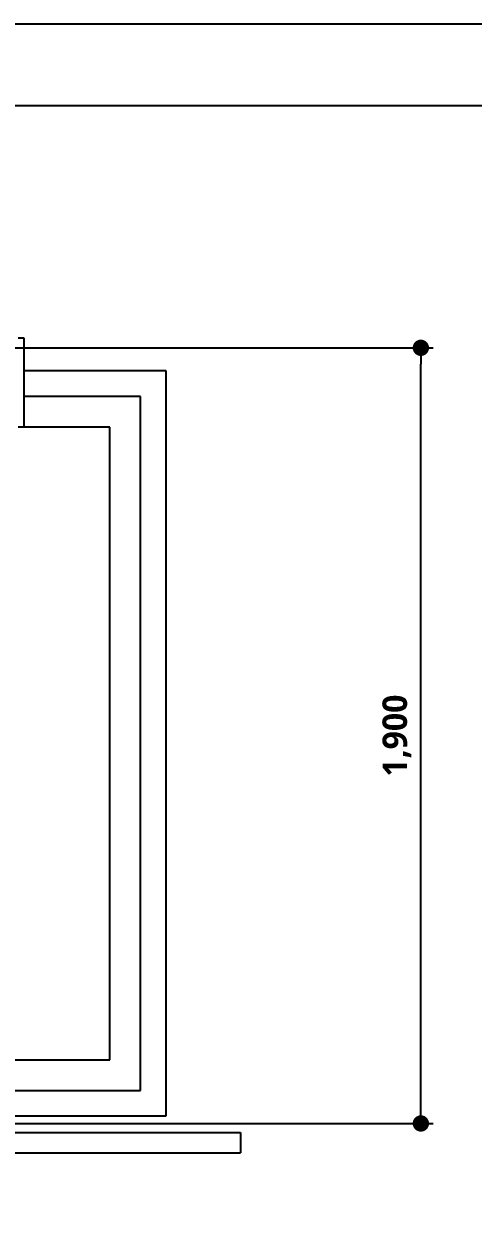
# Model space of a CAD drawing. Header units: millimetres. Extents: x 0 to 33600, y 0 to 8910.
# Drawn here: x 27755 to 28856, y 6001 to 8910 of the extents above; entities that cross this region are included whole.
import ezdxf
from ezdxf.lldxf.tags import DXFTag

# ---------------------------------------------------------------- set-up
doc = ezdxf.new("R2010")
doc.units = ezdxf.units.MM
doc.header["$LTSCALE"] = 20
doc.header["$MEASUREMENT"] = 0
doc.layers.get('0').update_dxf_attribs({"linetype": 'CONTINUOUS'})
doc.layers.get('Defpoints').update_dxf_attribs({"color": 181, "linetype": 'CONTINUOUS'})
for name, color, linetype in [('DIM', 141, 'CONTINUOUS'), ('DOOR-2', 1, 'CONTINUOUS'), ('지하2층 평면도 정화조변경안$0$A-DOOR-JAMB', 253, 'CONTINUOUS'), ('지하2층 평면도 정화조변경안$0$A-FLOR-PANL', 253, 'CONTINUOUS'), ('지하2층 평면도 정화조변경안$0$충돌방지대 IN', 253, 'CONTINUOUS')]:
    doc.layers.add(name, color=color, linetype=linetype)
doc.styles.get("Standard").update_dxf_attribs({"font": 'NanumGothicBold.ttf'})
tags = doc.linetypes.add('２点鎖線', pattern=[63.5, 31.75, -6.35, 6.35, -6.35, 6.35, -6.35]).pattern_tags.tags
tags[14:15] = [DXFTag(74, 4), DXFTag(75, 0), DXFTag(340, '0'), DXFTag(46, 1.0), DXFTag(50, 0.0), DXFTag(44, 0.0), DXFTag(45, 0.0)]
tags[12:13] = [DXFTag(74, 4), DXFTag(75, 0), DXFTag(340, '0'), DXFTag(46, 1.0), DXFTag(50, 0.0), DXFTag(44, 0.0), DXFTag(45, 0.0)]
tags[10:11] = [DXFTag(74, 4), DXFTag(75, 0), DXFTag(340, '0'), DXFTag(46, 1.0), DXFTag(50, 0.0), DXFTag(44, 0.0), DXFTag(45, 0.0)]
tags[8:9] = [DXFTag(74, 4), DXFTag(75, 0), DXFTag(340, '0'), DXFTag(46, 1.0), DXFTag(50, 0.0), DXFTag(44, 0.0), DXFTag(45, 0.0)]
tags[6:7] = [DXFTag(74, 4), DXFTag(75, 0), DXFTag(340, '0'), DXFTag(46, 1.0), DXFTag(50, 0.0), DXFTag(44, 0.0), DXFTag(45, 0.0)]
tags[4:5] = [DXFTag(74, 4), DXFTag(75, 0), DXFTag(340, '0'), DXFTag(46, 1.0), DXFTag(50, 0.0), DXFTag(44, 0.0), DXFTag(45, 0.0)]
doc.dimstyles.new('yongsung', dxfattribs={"dimscale": 20, "dimtxt": 3, "dimasz": 2, "dimexe": 1.5, "dimexo": 1.5, "dimgap": 1, "dimtad": 1, "dimdec": 0, "dimdsep": 46, "dimlunit": 6, "dimtxsty": 'Standard', "dimblk": 'DOT', "dimcen": 0, "dimdle": 2, "dimclrd": 256, "dimclre": 256, "dimclrt": 256, "dimadec": 0, "dimazin": 0, "dimtfac": 480, "dimtdec": 0, "dimtix": 1, "dimtmove": 2, "dimatfit": 3, "dimfxl": 1, "dimtolj": 1, "dimtzin": 0, "dimarcsym": 0})

# ---------------------------------------------------------------- blocks, each defined once
blk = doc.blocks.new('_Dot')
at = {"color": 0, "linetype": 'ByBlock', "lineweight": -2}
blk.add_line((-0.5, 0), (-1, 0), dxfattribs=at)
at = {"color": 0, "linetype": 'ByBlock', "const_width": 0.5}
blk.add_lwpolyline([(-0.25, 0, 1), (0.25, 0, 1)], format="xyb", close=True, dxfattribs=at)
blk = doc.blocks.new('*D224')
at = {"layer": 'Defpoints', "color": 0}
for p in [(27540.7, 8116.2), (28727.8, 8116.2), (27565.7, 6216.2)]:
    blk.add_point(p, dxfattribs=at)
at = {"layer": 'DIM', "lineweight": -2}
for p, q in [((27570.7, 8116.2), (28757.8, 8116.2)), ((28727.8, 6256.2), (28727.8, 8076.2)), ((27595.7, 6216.2), (28757.8, 6216.2))]:
    blk.add_line(p, q, dxfattribs=at)
at = {"layer": 'DIM', "linetype": 'ByBlock', "lineweight": -2, "xscale": 40, "yscale": 40, "zscale": 40}
for p, rotation in [((28727.8, 8116.2), 90), ((28727.8, 6216.2), 270)]:
    blk.add_blockref('_Dot', p, dxfattribs=dict(at, rotation=rotation))
at = {"layer": 'DIM', "insert": (28669.2, 7166.2), "char_height": 60, "attachment_point": 5, "rotation": 90}
blk.add_mtext('\\A1;1,900', dxfattribs=at)

msp = doc.modelspace()

# ---------------------------------------------------------------- linework, layer by layer
at = {"layer": 'Defpoints'}
for points in [[(25200, 8910), (33600, 8910), (33600, 2970), (25200, 2970)], [(32500, 3170), (25400, 3170), (25400, 8710), (32500, 8710)]]:
    msp.add_lwpolyline(points, close=True, dxfattribs=at)
at = {"layer": 'DOOR-2', "linetype": '２点鎖線', "ltscale": 5}
for p, q in [((27620.7, 6194.2), (28285.7, 6194.2)), ((28285.7, 6194.2), (28285.7, 6144.2)), ((27605.7, 6144.2), (28285.7, 6144.2))]:
    msp.add_line(p, q, dxfattribs=at)
at = {"layer": '지하2층 평면도 정화조변경안$0$A-DOOR-JAMB'}
for p, q in [((27755.8, 8139.7), (27740.8, 8139.7)), ((27755.8, 8059.7), (27755.8, 8139.7)), ((27755.8, 7922.2), (27755.8, 7997.2)), ((27755.8, 7922.2), (27740.8, 7922.2))]:
    msp.add_line(p, q, dxfattribs=at)
at = {"layer": '지하2층 평면도 정화조변경안$0$A-FLOR-PANL'}
for p, q in [((27755.8, 7997.2), (27755.8, 8059.7)), ((28103.3, 8059.7), (27755.8, 8059.7)), ((28103.3, 6234.7), (28103.3, 8059.7)), ((28040.8, 7997.2), (27755.8, 7997.2)), ((28040.8, 6297.2), (28040.8, 7997.2)), ((27593.7, 6297.2), (28040.8, 6297.2)), ((27593.7, 6234.7), (28103.3, 6234.7))]:
    msp.add_line(p, q, dxfattribs=at)
at = {"layer": '지하2층 평면도 정화조변경안$0$충돌방지대 IN'}
for p, q in [((27965.8, 7922.2), (27755.8, 7922.2)), ((27965.8, 6372.2), (27965.8, 7922.2)), ((27593.7, 6372.2), (27965.8, 6372.2))]:
    msp.add_line(p, q, dxfattribs=at)

# ---------------------------------------------------------------- dimensions: what is measured, and where the dimension line sits
at = {"layer": 'DIM'}
dim = msp.add_linear_dim(base=(28727.8, 8116.2, 51500), p1=(27565.7, 6216.2), p2=(27540.7, 8116.2), angle=90, dimstyle='yongsung', override={"dimblk": 'Dot', "dimtmove": 1}, dxfattribs=at)
dim.commit()
dim.dimension.update_dxf_attribs({"geometry": '*D224', "text_midpoint": (28669.2, 7166.2, 51500)})

doc.saveas('drawing.dxf')
